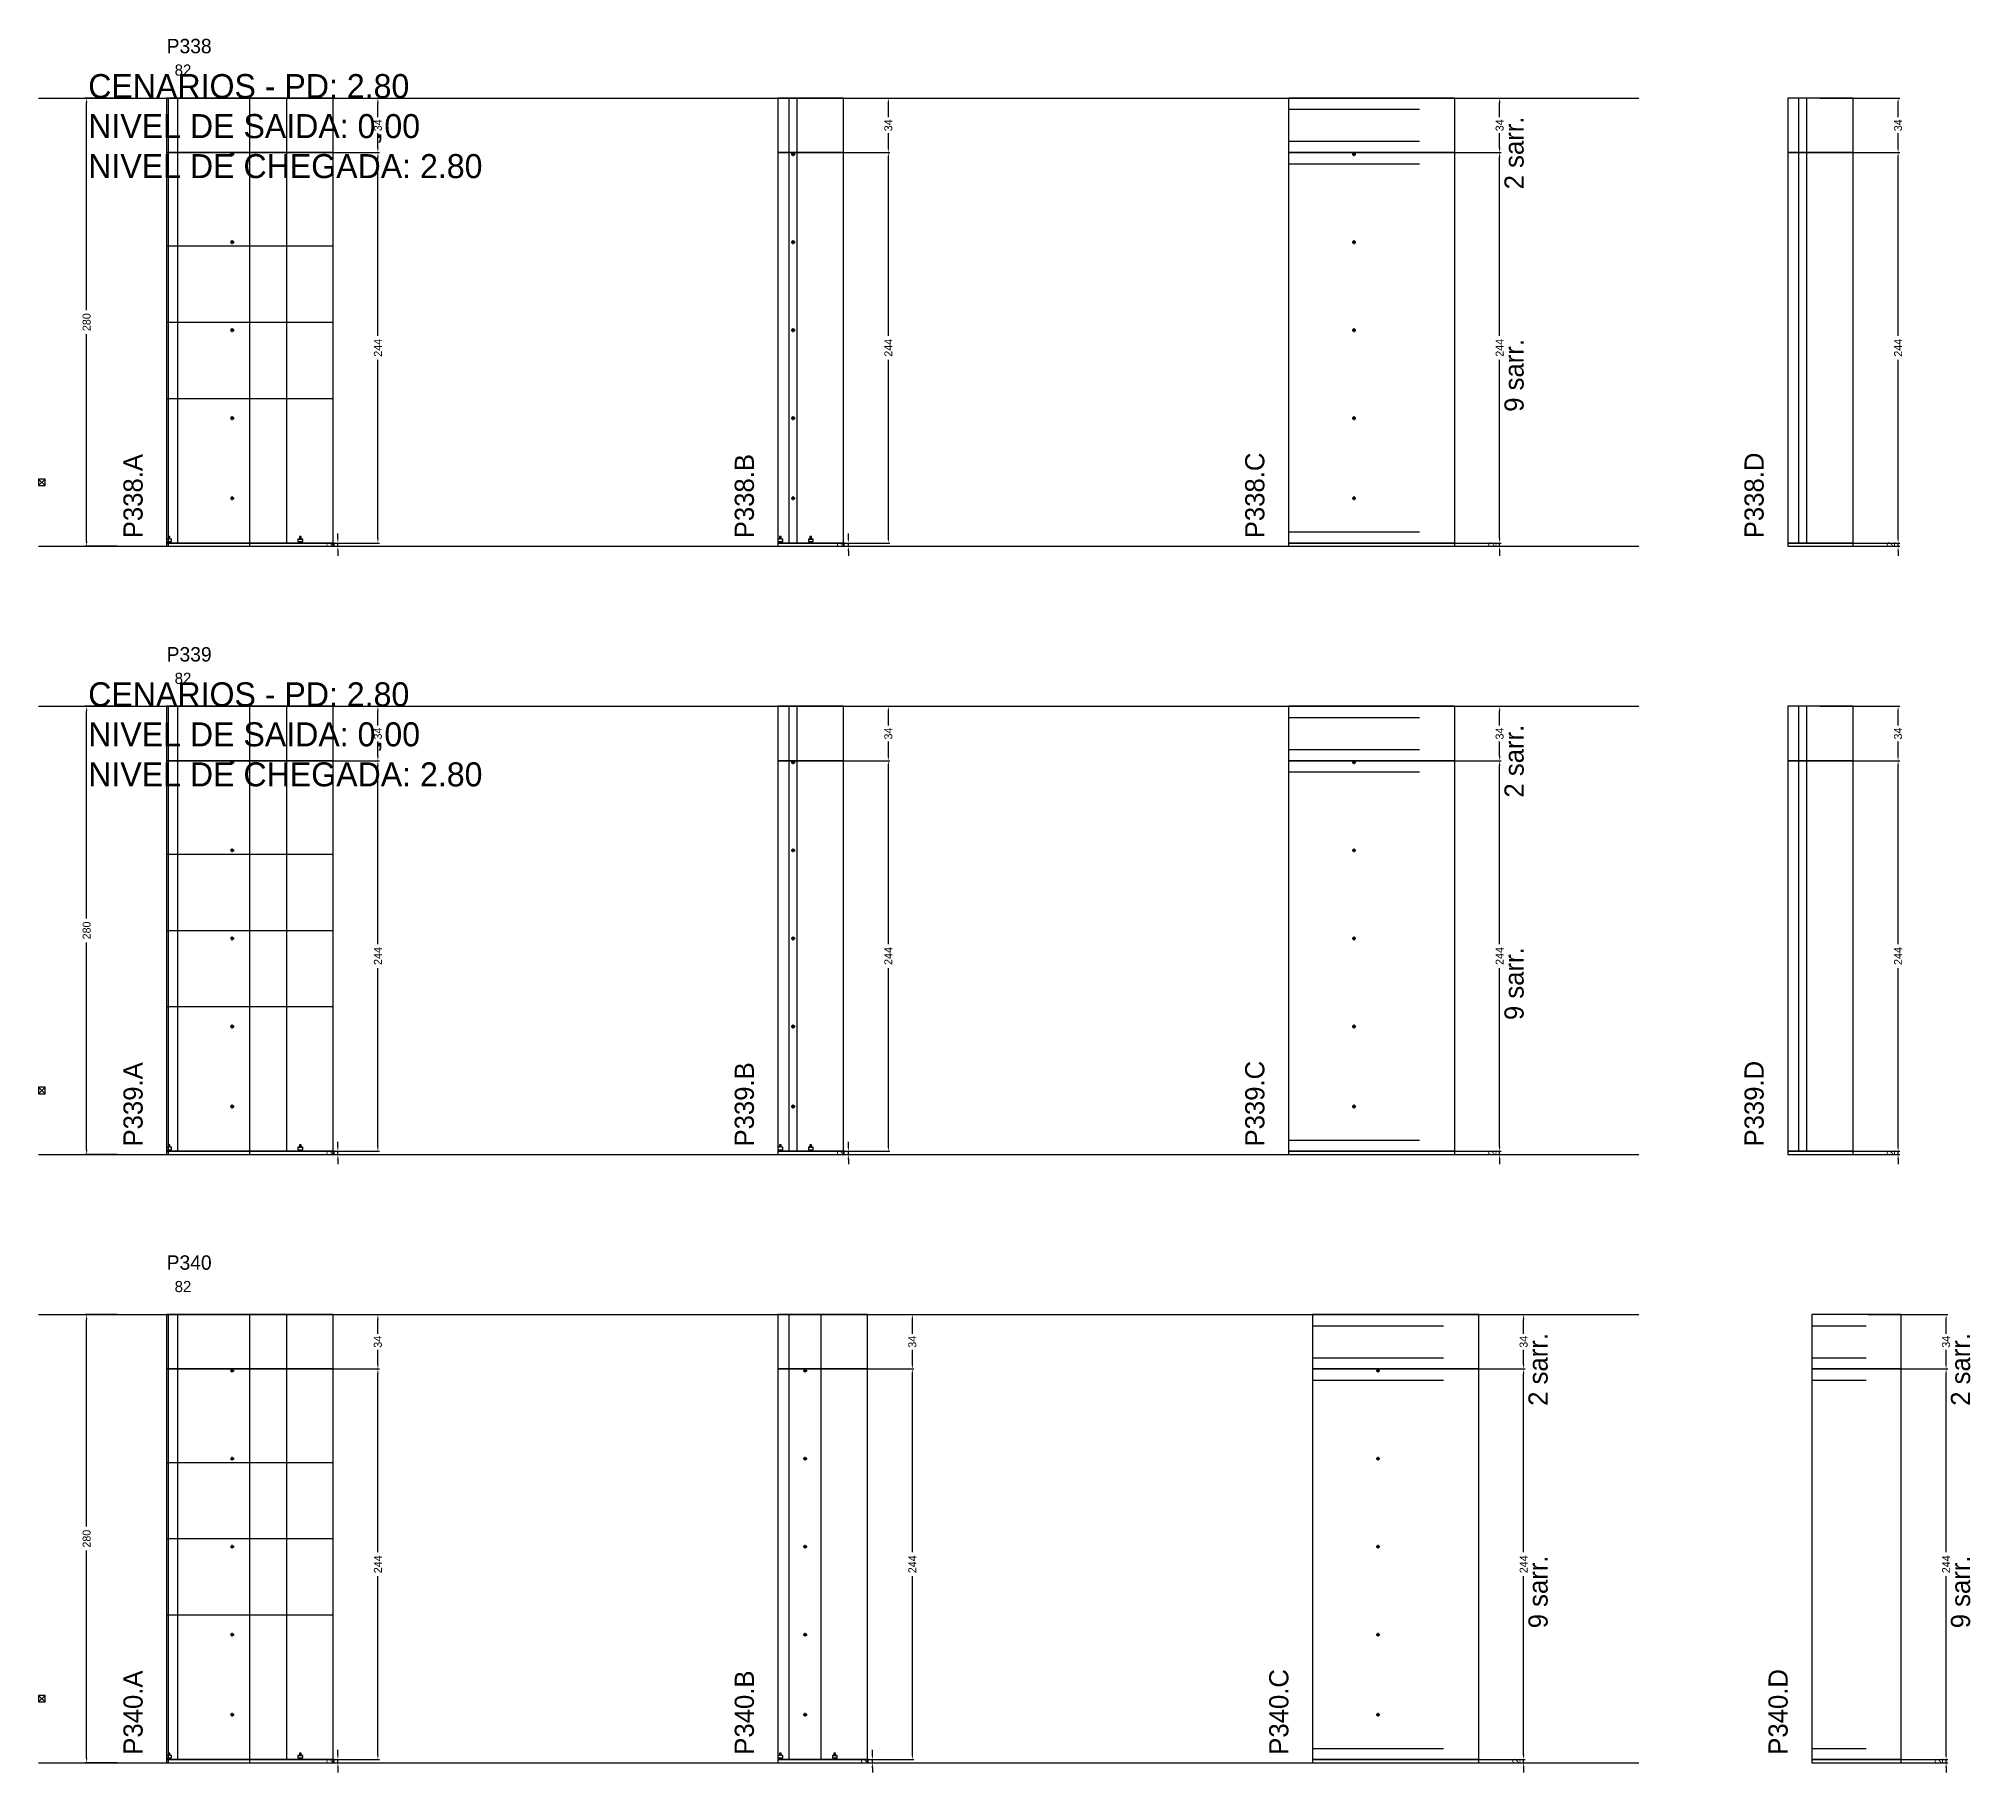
# Model space of a CAD drawing. Header units: centimetres. Extents: x -12000 to 4089, y -6086 to 2114.
# Drawn here: x -7000 to -5793, y -6086 to -5003 of the extents above; entities that cross this region are included whole.
import ezdxf

# ---------------------------------------------------------------- set-up
doc = ezdxf.new("R2010")
doc.units = ezdxf.units.CM
doc.linetypes.add('DASHED', pattern=[2, -2])
for name, color, linetype in [('CHAPA', 140, 'Continuous'), ('COTA', 241, 'Continuous'), ('COTAS FURACAO', 16, 'Continuous'), ('Madeira', 30, 'Continuous'), ('MEIO_PONT', 160, 'Continuous'), ('NOMENCLATURA', 7, 'Continuous'), ('Nível', 160, 'Continuous'), ('Painéis', 200, 'Continuous'), ('Perfil Metálico', 150, 'Continuous'), ('SARR_2.2x7', 40, 'Continuous'), ('texto', 7, 'Continuous'), ('TEXTO_GERAL', 7, 'Continuous')]:
    doc.layers.add(name, color=color, linetype=linetype)
doc.dimstyles.new('PAINEL-NOVA', dxfattribs={"dimtxt": 5, "dimasz": 3, "dimexe": 1, "dimexo": 1, "dimgap": 1, "dimtad": 1, "dimcen": 2.5, "dimazin": 3, "dimtfac": 1, "dimtmove": 0, "dimatfit": 3})

# ---------------------------------------------------------------- blocks, each defined once
blk = doc.blocks.new('_CLOSEDFILLED')
at = {"color": 0, "linetype": 'BYBLOCK'}
blk.add_solid([(-1, 0.16), (0, 0), (-1, -0.16)], dxfattribs=at)
blk = doc.blocks.new('*D339')
for p, q in [((-6951, -5040), (-6971, -5040)), ((-6970, -5172.5), (-6970, -5043)), ((-6970, -5317), (-6970, -5187.5)), ((-6951, -5320), (-6971, -5320))]:
    blk.add_line(p, q)
at = {"layer": 'Defpoints'}
for p in [(-6950, -5040), (-6970, -5320), (-6950, -5320)]:
    blk.add_point(p, dxfattribs=at)
at = {"layer": 'COTA', "xscale": 3, "yscale": 3}
for p, rotation in [((-6970, -5040), 90), ((-6970, -5320), 270)]:
    blk.add_blockref('_CLOSEDFILLED', p, dxfattribs=dict(at, rotation=rotation))
at = {"layer": 'COTA', "insert": (-6970, -5180), "char_height": 5, "attachment_point": 5, "rotation": 90}
blk.add_mtext('280', dxfattribs=at)
blk = doc.blocks.new('MULDURA')
at = {"layer": 'Paineis'}
for p, q in [((0, 0), (4, 4)), ((4, 0), (0, 4))]:
    blk.add_line(p, q, dxfattribs=at)
blk.add_lwpolyline([(0, 0), (4, 0), (4, 4), (0, 4)], close=True, dxfattribs=at)
blk = doc.blocks.new('*D341')
for p, q in [((-6837, -5074), (-6787, -5074)), ((-6788, -5188.5), (-6788, -5077)), ((-6788, -5315), (-6788, -5203.5)), ((-6837, -5318), (-6787, -5318))]:
    blk.add_line(p, q)
at = {"layer": 'Defpoints'}
for p in [(-6838, -5074), (-6838, -5318), (-6788, -5318)]:
    blk.add_point(p, dxfattribs=at)
at = {"layer": 'COTA', "xscale": 3, "yscale": 3}
for p, rotation in [((-6788, -5074), 90), ((-6788, -5318), 270)]:
    blk.add_blockref('_CLOSEDFILLED', p, dxfattribs=dict(at, rotation=rotation))
at = {"layer": 'COTA', "insert": (-6788, -5196), "char_height": 5, "attachment_point": 5, "rotation": 90}
blk.add_mtext('244', dxfattribs=at)
blk = doc.blocks.new('*D342')
for p, q in [((-6837, -5040), (-6787, -5040)), ((-6788, -5052), (-6788, -5043)), ((-6788, -5071), (-6788, -5062)), ((-6837, -5074), (-6787, -5074))]:
    blk.add_line(p, q)
at = {"layer": 'Defpoints'}
for p in [(-6838, -5040), (-6838, -5074), (-6788, -5074)]:
    blk.add_point(p, dxfattribs=at)
at = {"layer": 'COTA', "xscale": 3, "yscale": 3}
for p, rotation in [((-6788, -5040), 90), ((-6788, -5074), 270)]:
    blk.add_blockref('_CLOSEDFILLED', p, dxfattribs=dict(at, rotation=rotation))
at = {"layer": 'COTA', "insert": (-6788, -5057), "char_height": 5, "attachment_point": 5, "rotation": 90}
blk.add_mtext('34', dxfattribs=at)
blk = doc.blocks.new('SLIPTEE')
at = {"layer": 'Paineis'}
blk.add_lwpolyline([(0, 0), (3, 0), (3, 1.5), (2, 1.5), (2, 3), (1, 3), (1, 1.5), (0, 1.5)], close=True, dxfattribs=at)
blk = doc.blocks.new('SLIPTDD')
at = {"layer": 'Paineis'}
blk.add_line((0, 1.5), (3, 1.5), dxfattribs=at)
blk.add_lwpolyline([(0, 0), (3, 0), (3, 1.5), (2, 1.5), (2, 3), (1, 3), (1, 1.5), (0, 1.5)], close=True, dxfattribs=at)
blk = doc.blocks.new('furacao')
at = {"layer": 'COTAS FURACAO'}
for p, q in [((-1.2, 0), (1.2, 0)), ((0, -1.2), (0, 1.2))]:
    blk.add_line(p, q, dxfattribs=at)
blk.add_circle((0, 0), 0.8, dxfattribs=at)
blk = doc.blocks.new('*D344')
for p, q in [((-6518, -5074), (-6468, -5074)), ((-6469, -5188.5), (-6469, -5077)), ((-6469, -5315), (-6469, -5203.5)), ((-6518, -5318), (-6468, -5318))]:
    blk.add_line(p, q)
at = {"layer": 'Defpoints'}
for p in [(-6519, -5074), (-6519, -5318), (-6469, -5318)]:
    blk.add_point(p, dxfattribs=at)
at = {"layer": 'COTA', "xscale": 3, "yscale": 3}
for p, rotation in [((-6469, -5074), 90), ((-6469, -5318), 270)]:
    blk.add_blockref('_CLOSEDFILLED', p, dxfattribs=dict(at, rotation=rotation))
at = {"layer": 'COTA', "insert": (-6469, -5196), "char_height": 5, "attachment_point": 5, "rotation": 90}
blk.add_mtext('244', dxfattribs=at)
blk = doc.blocks.new('*D345')
for p, q in [((-6518, -5040), (-6468, -5040)), ((-6469, -5052), (-6469, -5043)), ((-6469, -5071), (-6469, -5062)), ((-6518, -5074), (-6468, -5074))]:
    blk.add_line(p, q)
at = {"layer": 'Defpoints'}
for p in [(-6519, -5040), (-6519, -5074), (-6469, -5074)]:
    blk.add_point(p, dxfattribs=at)
at = {"layer": 'COTA', "xscale": 3, "yscale": 3}
for p, rotation in [((-6469, -5040), 90), ((-6469, -5074), 270)]:
    blk.add_blockref('_CLOSEDFILLED', p, dxfattribs=dict(at, rotation=rotation))
at = {"layer": 'COTA', "insert": (-6469, -5057), "char_height": 5, "attachment_point": 5, "rotation": 90}
blk.add_mtext('34', dxfattribs=at)
blk = doc.blocks.new('*D347')
for p, q in [((-6136, -5074), (-6086, -5074)), ((-6087, -5188.5), (-6087, -5077)), ((-6087, -5315), (-6087, -5203.5)), ((-6136, -5318), (-6086, -5318))]:
    blk.add_line(p, q)
at = {"layer": 'Defpoints'}
for p in [(-6137, -5074), (-6137, -5318), (-6087, -5318)]:
    blk.add_point(p, dxfattribs=at)
at = {"layer": 'COTA', "xscale": 3, "yscale": 3}
for p, rotation in [((-6087, -5074), 90), ((-6087, -5318), 270)]:
    blk.add_blockref('_CLOSEDFILLED', p, dxfattribs=dict(at, rotation=rotation))
at = {"layer": 'COTA', "insert": (-6087, -5196), "char_height": 5, "attachment_point": 5, "rotation": 90}
blk.add_mtext('244', dxfattribs=at)
blk = doc.blocks.new('*D348')
for p, q in [((-6136, -5040), (-6086, -5040)), ((-6087, -5052), (-6087, -5043)), ((-6087, -5071), (-6087, -5062)), ((-6136, -5074), (-6086, -5074))]:
    blk.add_line(p, q)
at = {"layer": 'Defpoints'}
for p in [(-6137, -5040), (-6137, -5074), (-6087, -5074)]:
    blk.add_point(p, dxfattribs=at)
at = {"layer": 'COTA', "xscale": 3, "yscale": 3}
for p, rotation in [((-6087, -5040), 90), ((-6087, -5074), 270)]:
    blk.add_blockref('_CLOSEDFILLED', p, dxfattribs=dict(at, rotation=rotation))
at = {"layer": 'COTA', "insert": (-6087, -5057), "char_height": 5, "attachment_point": 5, "rotation": 90}
blk.add_mtext('34', dxfattribs=at)
blk = doc.blocks.new('*D350')
for p, q in [((-5887, -5074), (-5837, -5074)), ((-5838, -5188.5), (-5838, -5077)), ((-5838, -5315), (-5838, -5203.5)), ((-5887, -5318), (-5837, -5318))]:
    blk.add_line(p, q)
at = {"layer": 'Defpoints'}
for p in [(-5888, -5074), (-5888, -5318), (-5838, -5318)]:
    blk.add_point(p, dxfattribs=at)
at = {"layer": 'COTA', "xscale": 3, "yscale": 3}
for p, rotation in [((-5838, -5074), 90), ((-5838, -5318), 270)]:
    blk.add_blockref('_CLOSEDFILLED', p, dxfattribs=dict(at, rotation=rotation))
at = {"layer": 'COTA', "insert": (-5838, -5196), "char_height": 5, "attachment_point": 5, "rotation": 90}
blk.add_mtext('244', dxfattribs=at)
blk = doc.blocks.new('*D351')
for p, q in [((-5887, -5040), (-5837, -5040)), ((-5838, -5052), (-5838, -5043)), ((-5838, -5071), (-5838, -5062)), ((-5887, -5074), (-5837, -5074))]:
    blk.add_line(p, q)
at = {"layer": 'Defpoints'}
for p in [(-5888, -5040), (-5888, -5074), (-5838, -5074)]:
    blk.add_point(p, dxfattribs=at)
at = {"layer": 'COTA', "xscale": 3, "yscale": 3}
for p, rotation in [((-5838, -5040), 90), ((-5838, -5074), 270)]:
    blk.add_blockref('_CLOSEDFILLED', p, dxfattribs=dict(at, rotation=rotation))
at = {"layer": 'COTA', "insert": (-5838, -5057), "char_height": 5, "attachment_point": 5, "rotation": 90}
blk.add_mtext('34', dxfattribs=at)
blk = doc.blocks.new('*D365')
for p, q in [((-6951, -5420), (-6971, -5420)), ((-6970, -5552.5), (-6970, -5423)), ((-6970, -5697), (-6970, -5567.5)), ((-6951, -5700), (-6971, -5700))]:
    blk.add_line(p, q)
at = {"layer": 'Defpoints'}
for p in [(-6950, -5420), (-6970, -5700), (-6950, -5700)]:
    blk.add_point(p, dxfattribs=at)
at = {"layer": 'COTA', "xscale": 3, "yscale": 3}
for p, rotation in [((-6970, -5420), 90), ((-6970, -5700), 270)]:
    blk.add_blockref('_CLOSEDFILLED', p, dxfattribs=dict(at, rotation=rotation))
at = {"layer": 'COTA', "insert": (-6970, -5560), "char_height": 5, "attachment_point": 5, "rotation": 90}
blk.add_mtext('280', dxfattribs=at)
blk = doc.blocks.new('*D367')
for p, q in [((-6837, -5454), (-6787, -5454)), ((-6788, -5568.5), (-6788, -5457)), ((-6788, -5695), (-6788, -5583.5)), ((-6837, -5698), (-6787, -5698))]:
    blk.add_line(p, q)
at = {"layer": 'Defpoints'}
for p in [(-6838, -5454), (-6838, -5698), (-6788, -5698)]:
    blk.add_point(p, dxfattribs=at)
at = {"layer": 'COTA', "xscale": 3, "yscale": 3}
for p, rotation in [((-6788, -5454), 90), ((-6788, -5698), 270)]:
    blk.add_blockref('_CLOSEDFILLED', p, dxfattribs=dict(at, rotation=rotation))
at = {"layer": 'COTA', "insert": (-6788, -5576), "char_height": 5, "attachment_point": 5, "rotation": 90}
blk.add_mtext('244', dxfattribs=at)
blk = doc.blocks.new('*D368')
for p, q in [((-6837, -5420), (-6787, -5420)), ((-6788, -5432), (-6788, -5423)), ((-6788, -5451), (-6788, -5442)), ((-6837, -5454), (-6787, -5454))]:
    blk.add_line(p, q)
at = {"layer": 'Defpoints'}
for p in [(-6838, -5420), (-6838, -5454), (-6788, -5454)]:
    blk.add_point(p, dxfattribs=at)
at = {"layer": 'COTA', "xscale": 3, "yscale": 3}
for p, rotation in [((-6788, -5420), 90), ((-6788, -5454), 270)]:
    blk.add_blockref('_CLOSEDFILLED', p, dxfattribs=dict(at, rotation=rotation))
at = {"layer": 'COTA', "insert": (-6788, -5437), "char_height": 5, "attachment_point": 5, "rotation": 90}
blk.add_mtext('34', dxfattribs=at)
blk = doc.blocks.new('*D370')
for p, q in [((-6518, -5454), (-6468, -5454)), ((-6469, -5568.5), (-6469, -5457)), ((-6469, -5695), (-6469, -5583.5)), ((-6518, -5698), (-6468, -5698))]:
    blk.add_line(p, q)
at = {"layer": 'Defpoints'}
for p in [(-6519, -5454), (-6519, -5698), (-6469, -5698)]:
    blk.add_point(p, dxfattribs=at)
at = {"layer": 'COTA', "xscale": 3, "yscale": 3}
for p, rotation in [((-6469, -5454), 90), ((-6469, -5698), 270)]:
    blk.add_blockref('_CLOSEDFILLED', p, dxfattribs=dict(at, rotation=rotation))
at = {"layer": 'COTA', "insert": (-6469, -5576), "char_height": 5, "attachment_point": 5, "rotation": 90}
blk.add_mtext('244', dxfattribs=at)
blk = doc.blocks.new('*D371')
for p, q in [((-6518, -5420), (-6468, -5420)), ((-6469, -5432), (-6469, -5423)), ((-6469, -5451), (-6469, -5442)), ((-6518, -5454), (-6468, -5454))]:
    blk.add_line(p, q)
at = {"layer": 'Defpoints'}
for p in [(-6519, -5420), (-6519, -5454), (-6469, -5454)]:
    blk.add_point(p, dxfattribs=at)
at = {"layer": 'COTA', "xscale": 3, "yscale": 3}
for p, rotation in [((-6469, -5420), 90), ((-6469, -5454), 270)]:
    blk.add_blockref('_CLOSEDFILLED', p, dxfattribs=dict(at, rotation=rotation))
at = {"layer": 'COTA', "insert": (-6469, -5437), "char_height": 5, "attachment_point": 5, "rotation": 90}
blk.add_mtext('34', dxfattribs=at)
blk = doc.blocks.new('*D373')
for p, q in [((-6136, -5454), (-6086, -5454)), ((-6087, -5568.5), (-6087, -5457)), ((-6087, -5695), (-6087, -5583.5)), ((-6136, -5698), (-6086, -5698))]:
    blk.add_line(p, q)
at = {"layer": 'Defpoints'}
for p in [(-6137, -5454), (-6137, -5698), (-6087, -5698)]:
    blk.add_point(p, dxfattribs=at)
at = {"layer": 'COTA', "xscale": 3, "yscale": 3}
for p, rotation in [((-6087, -5454), 90), ((-6087, -5698), 270)]:
    blk.add_blockref('_CLOSEDFILLED', p, dxfattribs=dict(at, rotation=rotation))
at = {"layer": 'COTA', "insert": (-6087, -5576), "char_height": 5, "attachment_point": 5, "rotation": 90}
blk.add_mtext('244', dxfattribs=at)
blk = doc.blocks.new('*D374')
for p, q in [((-6136, -5420), (-6086, -5420)), ((-6087, -5432), (-6087, -5423)), ((-6087, -5451), (-6087, -5442)), ((-6136, -5454), (-6086, -5454))]:
    blk.add_line(p, q)
at = {"layer": 'Defpoints'}
for p in [(-6137, -5420), (-6137, -5454), (-6087, -5454)]:
    blk.add_point(p, dxfattribs=at)
at = {"layer": 'COTA', "xscale": 3, "yscale": 3}
for p, rotation in [((-6087, -5420), 90), ((-6087, -5454), 270)]:
    blk.add_blockref('_CLOSEDFILLED', p, dxfattribs=dict(at, rotation=rotation))
at = {"layer": 'COTA', "insert": (-6087, -5437), "char_height": 5, "attachment_point": 5, "rotation": 90}
blk.add_mtext('34', dxfattribs=at)
blk = doc.blocks.new('*D376')
for p, q in [((-5887, -5454), (-5837, -5454)), ((-5838, -5568.5), (-5838, -5457)), ((-5838, -5695), (-5838, -5583.5)), ((-5887, -5698), (-5837, -5698))]:
    blk.add_line(p, q)
at = {"layer": 'Defpoints'}
for p in [(-5888, -5454), (-5888, -5698), (-5838, -5698)]:
    blk.add_point(p, dxfattribs=at)
at = {"layer": 'COTA', "xscale": 3, "yscale": 3}
for p, rotation in [((-5838, -5454), 90), ((-5838, -5698), 270)]:
    blk.add_blockref('_CLOSEDFILLED', p, dxfattribs=dict(at, rotation=rotation))
at = {"layer": 'COTA', "insert": (-5838, -5576), "char_height": 5, "attachment_point": 5, "rotation": 90}
blk.add_mtext('244', dxfattribs=at)
blk = doc.blocks.new('*D377')
for p, q in [((-5887, -5420), (-5837, -5420)), ((-5838, -5432), (-5838, -5423)), ((-5838, -5451), (-5838, -5442)), ((-5887, -5454), (-5837, -5454))]:
    blk.add_line(p, q)
at = {"layer": 'Defpoints'}
for p in [(-5888, -5420), (-5888, -5454), (-5838, -5454)]:
    blk.add_point(p, dxfattribs=at)
at = {"layer": 'COTA', "xscale": 3, "yscale": 3}
for p, rotation in [((-5838, -5420), 90), ((-5838, -5454), 270)]:
    blk.add_blockref('_CLOSEDFILLED', p, dxfattribs=dict(at, rotation=rotation))
at = {"layer": 'COTA', "insert": (-5838, -5437), "char_height": 5, "attachment_point": 5, "rotation": 90}
blk.add_mtext('34', dxfattribs=at)
blk = doc.blocks.new('*D391')
for p, q in [((-6951, -5800), (-6971, -5800)), ((-6970, -5932.5), (-6970, -5803)), ((-6970, -6077), (-6970, -5947.5)), ((-6951, -6080), (-6971, -6080))]:
    blk.add_line(p, q)
at = {"layer": 'Defpoints'}
for p in [(-6950, -5800), (-6970, -6080), (-6950, -6080)]:
    blk.add_point(p, dxfattribs=at)
at = {"layer": 'COTA', "xscale": 3, "yscale": 3}
for p, rotation in [((-6970, -5800), 90), ((-6970, -6080), 270)]:
    blk.add_blockref('_CLOSEDFILLED', p, dxfattribs=dict(at, rotation=rotation))
at = {"layer": 'COTA', "insert": (-6970, -5940), "char_height": 5, "attachment_point": 5, "rotation": 90}
blk.add_mtext('280', dxfattribs=at)
blk = doc.blocks.new('*D393')
for p, q in [((-6837, -5834), (-6787, -5834)), ((-6788, -5948.5), (-6788, -5837)), ((-6788, -6075), (-6788, -5963.5)), ((-6837, -6078), (-6787, -6078))]:
    blk.add_line(p, q)
at = {"layer": 'Defpoints'}
for p in [(-6838, -5834), (-6838, -6078), (-6788, -6078)]:
    blk.add_point(p, dxfattribs=at)
at = {"layer": 'COTA', "xscale": 3, "yscale": 3}
for p, rotation in [((-6788, -5834), 90), ((-6788, -6078), 270)]:
    blk.add_blockref('_CLOSEDFILLED', p, dxfattribs=dict(at, rotation=rotation))
at = {"layer": 'COTA', "insert": (-6788, -5956), "char_height": 5, "attachment_point": 5, "rotation": 90}
blk.add_mtext('244', dxfattribs=at)
blk = doc.blocks.new('*D394')
for p, q in [((-6837, -5800), (-6787, -5800)), ((-6788, -5812), (-6788, -5803)), ((-6788, -5831), (-6788, -5822)), ((-6837, -5834), (-6787, -5834))]:
    blk.add_line(p, q)
at = {"layer": 'Defpoints'}
for p in [(-6838, -5800), (-6838, -5834), (-6788, -5834)]:
    blk.add_point(p, dxfattribs=at)
at = {"layer": 'COTA', "xscale": 3, "yscale": 3}
for p, rotation in [((-6788, -5800), 90), ((-6788, -5834), 270)]:
    blk.add_blockref('_CLOSEDFILLED', p, dxfattribs=dict(at, rotation=rotation))
at = {"layer": 'COTA', "insert": (-6788, -5817), "char_height": 5, "attachment_point": 5, "rotation": 90}
blk.add_mtext('34', dxfattribs=at)
blk = doc.blocks.new('*D396')
for p, q in [((-6503, -5834), (-6453, -5834)), ((-6454, -5948.5), (-6454, -5837)), ((-6454, -6075), (-6454, -5963.5)), ((-6503, -6078), (-6453, -6078))]:
    blk.add_line(p, q)
at = {"layer": 'Defpoints'}
for p in [(-6504, -5834), (-6504, -6078), (-6454, -6078)]:
    blk.add_point(p, dxfattribs=at)
at = {"layer": 'COTA', "xscale": 3, "yscale": 3}
for p, rotation in [((-6454, -5834), 90), ((-6454, -6078), 270)]:
    blk.add_blockref('_CLOSEDFILLED', p, dxfattribs=dict(at, rotation=rotation))
at = {"layer": 'COTA', "insert": (-6454, -5956), "char_height": 5, "attachment_point": 5, "rotation": 90}
blk.add_mtext('244', dxfattribs=at)
blk = doc.blocks.new('*D397')
for p, q in [((-6503, -5800), (-6453, -5800)), ((-6454, -5812), (-6454, -5803)), ((-6454, -5831), (-6454, -5822)), ((-6503, -5834), (-6453, -5834))]:
    blk.add_line(p, q)
at = {"layer": 'Defpoints'}
for p in [(-6504, -5800), (-6504, -5834), (-6454, -5834)]:
    blk.add_point(p, dxfattribs=at)
at = {"layer": 'COTA', "xscale": 3, "yscale": 3}
for p, rotation in [((-6454, -5800), 90), ((-6454, -5834), 270)]:
    blk.add_blockref('_CLOSEDFILLED', p, dxfattribs=dict(at, rotation=rotation))
at = {"layer": 'COTA', "insert": (-6454, -5817), "char_height": 5, "attachment_point": 5, "rotation": 90}
blk.add_mtext('34', dxfattribs=at)
blk = doc.blocks.new('*D399')
for p, q in [((-6121, -5834), (-6071, -5834)), ((-6072, -5948.5), (-6072, -5837)), ((-6072, -6075), (-6072, -5963.5)), ((-6121, -6078), (-6071, -6078))]:
    blk.add_line(p, q)
at = {"layer": 'Defpoints'}
for p in [(-6122, -5834), (-6122, -6078), (-6072, -6078)]:
    blk.add_point(p, dxfattribs=at)
at = {"layer": 'COTA', "xscale": 3, "yscale": 3}
for p, rotation in [((-6072, -5834), 90), ((-6072, -6078), 270)]:
    blk.add_blockref('_CLOSEDFILLED', p, dxfattribs=dict(at, rotation=rotation))
at = {"layer": 'COTA', "insert": (-6072, -5956), "char_height": 5, "attachment_point": 5, "rotation": 90}
blk.add_mtext('244', dxfattribs=at)
blk = doc.blocks.new('*D400')
for p, q in [((-6121, -5800), (-6071, -5800)), ((-6072, -5812), (-6072, -5803)), ((-6072, -5831), (-6072, -5822)), ((-6121, -5834), (-6071, -5834))]:
    blk.add_line(p, q)
at = {"layer": 'Defpoints'}
for p in [(-6122, -5800), (-6122, -5834), (-6072, -5834)]:
    blk.add_point(p, dxfattribs=at)
at = {"layer": 'COTA', "xscale": 3, "yscale": 3}
for p, rotation in [((-6072, -5800), 90), ((-6072, -5834), 270)]:
    blk.add_blockref('_CLOSEDFILLED', p, dxfattribs=dict(at, rotation=rotation))
at = {"layer": 'COTA', "insert": (-6072, -5817), "char_height": 5, "attachment_point": 5, "rotation": 90}
blk.add_mtext('34', dxfattribs=at)
blk = doc.blocks.new('*D402')
for p, q in [((-5857, -5834), (-5807, -5834)), ((-5808, -5948.5), (-5808, -5837)), ((-5808, -6075), (-5808, -5963.5)), ((-5857, -6078), (-5807, -6078))]:
    blk.add_line(p, q)
at = {"layer": 'Defpoints'}
for p in [(-5858, -5834), (-5858, -6078), (-5808, -6078)]:
    blk.add_point(p, dxfattribs=at)
at = {"layer": 'COTA', "xscale": 3, "yscale": 3}
for p, rotation in [((-5808, -5834), 90), ((-5808, -6078), 270)]:
    blk.add_blockref('_CLOSEDFILLED', p, dxfattribs=dict(at, rotation=rotation))
at = {"layer": 'COTA', "insert": (-5808, -5956), "char_height": 5, "attachment_point": 5, "rotation": 90}
blk.add_mtext('244', dxfattribs=at)
blk = doc.blocks.new('*D403')
for p, q in [((-5857, -5800), (-5807, -5800)), ((-5808, -5812), (-5808, -5803)), ((-5808, -5831), (-5808, -5822)), ((-5857, -5834), (-5807, -5834))]:
    blk.add_line(p, q)
at = {"layer": 'Defpoints'}
for p in [(-5858, -5800), (-5858, -5834), (-5808, -5834)]:
    blk.add_point(p, dxfattribs=at)
at = {"layer": 'COTA', "xscale": 3, "yscale": 3}
for p, rotation in [((-5808, -5800), 90), ((-5808, -5834), 270)]:
    blk.add_blockref('_CLOSEDFILLED', p, dxfattribs=dict(at, rotation=rotation))
at = {"layer": 'COTA', "insert": (-5808, -5817), "char_height": 5, "attachment_point": 5, "rotation": 90}
blk.add_mtext('34', dxfattribs=at)

msp = doc.modelspace()

# ---------------------------------------------------------------- linework, layer by layer
at = {"layer": 'CHAPA'}
for points in [[(-6920, -5320), (-6918.8, -5320), (-6918.8, -5040), (-6920, -5040)], [(-6920, -5700), (-6918.8, -5700), (-6918.8, -5420), (-6920, -5420)], [(-6920, -6080), (-6918.8, -6080), (-6918.8, -5800), (-6920, -5800)]]:
    msp.add_lwpolyline(points, close=True, dxfattribs=at)
at = {"layer": 'Madeira'}
for points in [[(-6920, -5132.4), (-6816, -5132.4)], [(-6920, -5227.6), (-6816, -5227.6)], [(-6920, -5512.4), (-6816, -5512.4)], [(-6920, -5607.6), (-6816, -5607.6)], [(-6920, -5892.4), (-6816, -5892.4)], [(-6920, -5987.6), (-6816, -5987.6)]]:
    msp.add_lwpolyline(points, dxfattribs=at)
at = {"layer": 'MEIO_PONT'}
for points in [[(-6920, -5180), (-6816, -5180)], [(-6920, -5560), (-6816, -5560)], [(-6920, -5940), (-6816, -5940)]]:
    msp.add_lwpolyline(points, dxfattribs=at)
at = {"layer": 'Nível', "linetype": 'DASHED'}
for points in [[(-7000, -5040), (-6000, -5040)], [(-7000, -5320), (-6000, -5320)], [(-7000, -5420), (-6000, -5420)], [(-7000, -5700), (-6000, -5700)], [(-7000, -5800), (-6000, -5800)], [(-7000, -6080), (-6000, -6080)]]:
    msp.add_lwpolyline(points, dxfattribs=at)
at = {"layer": 'Painéis'}
for points in [[(-6920, -5074), (-6816, -5074), (-6816, -5040), (-6920, -5040)], [(-6920, -5320), (-6816, -5320), (-6816, -5040), (-6920, -5040)], [(-6538, -5074), (-6497, -5074), (-6497, -5040), (-6538, -5040)], [(-6219, -5074), (-6115, -5074), (-6115, -5040), (-6219, -5040)], [(-5907, -5074), (-5866, -5074), (-5866, -5040), (-5907, -5040)], [(-6920, -5318), (-6816, -5318), (-6816, -5074), (-6920, -5074)], [(-6538, -5318), (-6497, -5318), (-6497, -5074), (-6538, -5074)], [(-6219, -5318), (-6115, -5318), (-6115, -5074), (-6219, -5074)], [(-5907, -5318), (-5866, -5318), (-5866, -5074), (-5907, -5074)], [(-6920, -5320), (-6816, -5320), (-6816, -5318), (-6920, -5318)], [(-6538, -5320), (-6497, -5320), (-6497, -5318), (-6538, -5318)], [(-6219, -5320), (-6115, -5320), (-6115, -5318), (-6219, -5318)], [(-5907, -5320), (-5866, -5320), (-5866, -5318), (-5907, -5318)], [(-6920, -5454), (-6816, -5454), (-6816, -5420), (-6920, -5420)], [(-6920, -5700), (-6816, -5700), (-6816, -5420), (-6920, -5420)], [(-6538, -5454), (-6497, -5454), (-6497, -5420), (-6538, -5420)], [(-6219, -5454), (-6115, -5454), (-6115, -5420), (-6219, -5420)], [(-5907, -5454), (-5866, -5454), (-5866, -5420), (-5907, -5420)], [(-6920, -5698), (-6816, -5698), (-6816, -5454), (-6920, -5454)], [(-6538, -5698), (-6497, -5698), (-6497, -5454), (-6538, -5454)], [(-6219, -5698), (-6115, -5698), (-6115, -5454), (-6219, -5454)], [(-5907, -5698), (-5866, -5698), (-5866, -5454), (-5907, -5454)], [(-6920, -5700), (-6816, -5700), (-6816, -5698), (-6920, -5698)], [(-6538, -5700), (-6497, -5700), (-6497, -5698), (-6538, -5698)], [(-6219, -5700), (-6115, -5700), (-6115, -5698), (-6219, -5698)], [(-5907, -5700), (-5866, -5700), (-5866, -5698), (-5907, -5698)], [(-6920, -5834), (-6816, -5834), (-6816, -5800), (-6920, -5800)], [(-6920, -6080), (-6816, -6080), (-6816, -5800), (-6920, -5800)], [(-6538, -5834), (-6482, -5834), (-6482, -5800), (-6538, -5800)], [(-6204, -5834), (-6100, -5834), (-6100, -5800), (-6204, -5800)], [(-5892, -5834), (-5836, -5834), (-5836, -5800), (-5892, -5800)], [(-6920, -6078), (-6816, -6078), (-6816, -5834), (-6920, -5834)], [(-6538, -6078), (-6482, -6078), (-6482, -5834), (-6538, -5834)], [(-6204, -6078), (-6100, -6078), (-6100, -5834), (-6204, -5834)], [(-5892, -6078), (-5836, -6078), (-5836, -5834), (-5892, -5834)], [(-6920, -6080), (-6816, -6080), (-6816, -6078), (-6920, -6078)], [(-6538, -6080), (-6482, -6080), (-6482, -6078), (-6538, -6078)], [(-6204, -6080), (-6100, -6080), (-6100, -6078), (-6204, -6078)], [(-5892, -6080), (-5836, -6080), (-5836, -6078), (-5892, -6078)]]:
    msp.add_lwpolyline(points, close=True, dxfattribs=at)
at = {"layer": 'Perfil Metálico'}
for p, q in [((-6868, -5320), (-6868, -5040)), ((-6868, -5700), (-6868, -5420)), ((-6868, -6080), (-6868, -5800))]:
    msp.add_line(p, q, dxfattribs=at)
at = {"layer": 'SARR_2.2x7'}
for points in [[(-6913, -5074), (-6913, -5040)], [(-6845, -5074), (-6845, -5040)], [(-6531, -5074), (-6531, -5040)], [(-6526, -5074), (-6526, -5040)], [(-5900, -5074), (-5900, -5040)], [(-5895, -5074), (-5895, -5040)], [(-6219, -5047), (-6137, -5047)], [(-6219, -5067), (-6137, -5067)], [(-6219, -5081), (-6137, -5081)], [(-6219, -5311), (-6137, -5311)], [(-6913, -5454), (-6913, -5420)], [(-6845, -5454), (-6845, -5420)], [(-6531, -5454), (-6531, -5420)], [(-6526, -5454), (-6526, -5420)], [(-5900, -5454), (-5900, -5420)], [(-5895, -5454), (-5895, -5420)], [(-6219, -5427), (-6137, -5427)], [(-6219, -5447), (-6137, -5447)], [(-6219, -5461), (-6137, -5461)], [(-6219, -5691), (-6137, -5691)], [(-6913, -5834), (-6913, -5800)], [(-6845, -5834), (-6845, -5800)], [(-6531, -5834), (-6531, -5800)], [(-6511, -5834), (-6511, -5800)], [(-6204, -5807), (-6122, -5807)], [(-5892, -5807), (-5858, -5807)], [(-6204, -5827), (-6122, -5827)], [(-5892, -5827), (-5858, -5827)], [(-6204, -5841), (-6122, -5841)], [(-5892, -5841), (-5858, -5841)], [(-6204, -6071), (-6122, -6071)], [(-5892, -6071), (-5858, -6071)]]:
    msp.add_lwpolyline(points, dxfattribs=at)
at = {"layer": 'SARR_2.2x7', "linetype": 'DASHED'}
for points in [[(-6913, -5318), (-6913, -5074)], [(-6845, -5318), (-6845, -5074)], [(-6531, -5318), (-6531, -5074)], [(-6526, -5318), (-6526, -5074)], [(-5900, -5318), (-5900, -5074)], [(-5895, -5318), (-5895, -5074)], [(-6913, -5698), (-6913, -5454)], [(-6845, -5698), (-6845, -5454)], [(-6531, -5698), (-6531, -5454)], [(-6526, -5698), (-6526, -5454)], [(-5900, -5698), (-5900, -5454)], [(-5895, -5698), (-5895, -5454)], [(-6913, -6078), (-6913, -5834)], [(-6845, -6078), (-6845, -5834)], [(-6531, -6078), (-6531, -5834)], [(-6511, -6078), (-6511, -5834)]]:
    msp.add_lwpolyline(points, dxfattribs=at)

# ---------------------------------------------------------------- block references
at = {"layer": 'COTA'}
for name, p in [('furacao', (-6879, -5075)), ('furacao', (-6528.5, -5075)), ('furacao', (-6178, -5075)), ('furacao', (-6879, -5130)), ('furacao', (-6528.5, -5130)), ('furacao', (-6178, -5130)), ('furacao', (-6879, -5185)), ('furacao', (-6528.5, -5185)), ('furacao', (-6178, -5185)), ('furacao', (-6879, -5240)), ('furacao', (-6528.5, -5240)), ('furacao', (-6178, -5240)), ('MULDURA', (-7000, -5282)), ('furacao', (-6879, -5290)), ('furacao', (-6528.5, -5290)), ('furacao', (-6178, -5290)), ('SLIPTEE', (-6920, -5317)), ('SLIPTDD', (-6838, -5317)), ('SLIPTEE', (-6538, -5317)), ('SLIPTDD', (-6519, -5317)), ('furacao', (-6879, -5455)), ('furacao', (-6528.5, -5455)), ('furacao', (-6178, -5455)), ('furacao', (-6879, -5510)), ('furacao', (-6528.5, -5510)), ('furacao', (-6178, -5510)), ('furacao', (-6879, -5565)), ('furacao', (-6528.5, -5565)), ('furacao', (-6178, -5565)), ('furacao', (-6879, -5620)), ('furacao', (-6528.5, -5620)), ('furacao', (-6178, -5620)), ('MULDURA', (-7000, -5662)), ('furacao', (-6879, -5670)), ('furacao', (-6528.5, -5670)), ('furacao', (-6178, -5670)), ('SLIPTEE', (-6920, -5697)), ('SLIPTDD', (-6838, -5697)), ('SLIPTEE', (-6538, -5697)), ('SLIPTDD', (-6519, -5697)), ('furacao', (-6879, -5835)), ('furacao', (-6521, -5835)), ('furacao', (-6163, -5835)), ('furacao', (-6879, -5890)), ('furacao', (-6521, -5890)), ('furacao', (-6163, -5890)), ('furacao', (-6879, -5945)), ('furacao', (-6521, -5945)), ('furacao', (-6163, -5945)), ('furacao', (-6879, -6000)), ('furacao', (-6521, -6000)), ('furacao', (-6163, -6000)), ('MULDURA', (-7000, -6042)), ('furacao', (-6879, -6050)), ('furacao', (-6521, -6050)), ('furacao', (-6163, -6050)), ('SLIPTEE', (-6920, -6077)), ('SLIPTDD', (-6838, -6077)), ('SLIPTEE', (-6538, -6077)), ('SLIPTDD', (-6504, -6077))]:
    msp.add_blockref(name, p, dxfattribs=at)

# ---------------------------------------------------------------- texts
at = {"layer": 'NOMENCLATURA'}
for s, p in [('CENARIOS - PD: 2.80', (-6969, -5040)), ('NIVEL DE SAIDA: 0,00', (-6969, -5065)), ('NIVEL DE CHEGADA: 2.80', (-6969, -5090)), ('CENARIOS - PD: 2.80', (-6969, -5420)), ('NIVEL DE SAIDA: 0,00', (-6969, -5445)), ('NIVEL DE CHEGADA: 2.80', (-6969, -5470))]:
    msp.add_text(s, height=15, dxfattribs=at).set_placement(p)
for s, p in [('2 sarr.', (-6072, -5097)), ('9 sarr.', (-6072, -5236)), ('P338.A', (-6935, -5315)), ('P338.B', (-6553, -5315)), ('P338.C', (-6234, -5315)), ('P338.D', (-5922, -5315)), ('2 sarr.', (-6072, -5477)), ('9 sarr.', (-6072, -5616)), ('P339.A', (-6935, -5695)), ('P339.B', (-6553, -5695)), ('P339.C', (-6234, -5695)), ('P339.D', (-5922, -5695)), ('2 sarr.', (-6057, -5857)), ('2 sarr.', (-5793, -5857)), ('9 sarr.', (-6057, -5996)), ('9 sarr.', (-5793, -5996)), ('P340.A', (-6935, -6075)), ('P340.B', (-6553, -6075)), ('P340.C', (-6219, -6075)), ('P340.D', (-5907, -6075))]:
    msp.add_text(s, height=12, rotation=90, dxfattribs=at).set_placement(p)
at = {"layer": 'texto'}
for p in [(-6915, -5026), (-6915, -5406), (-6915, -5786)]:
    msp.add_text('82', height=7, dxfattribs=at).set_placement(p)
at = {"layer": 'TEXTO_GERAL'}
for s, p in [('P338', (-6920, -5012)), ('P339', (-6920, -5392)), ('P340', (-6920, -5772))]:
    msp.add_text(s, height=9, dxfattribs=at).set_placement(p)

# ---------------------------------------------------------------- dimensions: what is measured, and where the dimension line sits
at = {"layer": 'COTA'}
for base, p1, p2, picture, middle in [((-6970, -5320), (-6950, -5320), (-6950, -5040), '*D339', (-6970, -5180)), ((-6788, -5074), (-6838, -5074), (-6838, -5040), '*D342', (-6788, -5057)), ((-6469, -5074), (-6519, -5074), (-6519, -5040), '*D345', (-6469, -5057)), ((-6087, -5074), (-6137, -5074), (-6137, -5040), '*D348', (-6087, -5057)), ((-5838, -5074), (-5888, -5074), (-5888, -5040), '*D351', (-5838, -5057)), ((-6788, -5318), (-6838, -5318), (-6838, -5074), '*D341', (-6788, -5196)), ((-6469, -5318), (-6519, -5318), (-6519, -5074), '*D344', (-6469, -5196)), ((-6087, -5318), (-6137, -5318), (-6137, -5074), '*D347', (-6087, -5196)), ((-5838, -5318), (-5888, -5318), (-5888, -5074), '*D350', (-5838, -5196)), ((-6970, -5700), (-6950, -5700), (-6950, -5420), '*D365', (-6970, -5560)), ((-6788, -5454), (-6838, -5454), (-6838, -5420), '*D368', (-6788, -5437)), ((-6469, -5454), (-6519, -5454), (-6519, -5420), '*D371', (-6469, -5437)), ((-6087, -5454), (-6137, -5454), (-6137, -5420), '*D374', (-6087, -5437)), ((-5838, -5454), (-5888, -5454), (-5888, -5420), '*D377', (-5838, -5437)), ((-6788, -5698), (-6838, -5698), (-6838, -5454), '*D367', (-6788, -5576)), ((-6469, -5698), (-6519, -5698), (-6519, -5454), '*D370', (-6469, -5576)), ((-6087, -5698), (-6137, -5698), (-6137, -5454), '*D373', (-6087, -5576)), ((-5838, -5698), (-5888, -5698), (-5888, -5454), '*D376', (-5838, -5576)), ((-6970, -6080), (-6950, -6080), (-6950, -5800), '*D391', (-6970, -5940)), ((-6788, -5834), (-6838, -5834), (-6838, -5800), '*D394', (-6788, -5817)), ((-6454, -5834), (-6504, -5834), (-6504, -5800), '*D397', (-6454, -5817)), ((-6072, -5834), (-6122, -5834), (-6122, -5800), '*D400', (-6072, -5817)), ((-5808, -5834), (-5858, -5834), (-5858, -5800), '*D403', (-5808, -5817)), ((-6788, -6078), (-6838, -6078), (-6838, -5834), '*D393', (-6788, -5956)), ((-6454, -6078), (-6504, -6078), (-6504, -5834), '*D396', (-6454, -5956)), ((-6072, -6078), (-6122, -6078), (-6122, -5834), '*D399', (-6072, -5956)), ((-5808, -6078), (-5858, -6078), (-5858, -5834), '*D402', (-5808, -5956))]:
    dim = msp.add_linear_dim(base=base, p1=p1, p2=p2, angle=90, dimstyle='PAINEL-NOVA', dxfattribs=at)
    dim.commit()
    dim.dimension.update_dxf_attribs({"geometry": picture, "text_midpoint": middle})
for base, p1, p2 in [((-6813, -5320), (-6838, -5320), (-6838, -5318)), ((-6494, -5320), (-6519, -5320), (-6519, -5318)), ((-6087, -5320), (-6137, -5320), (-6137, -5318)), ((-5838, -5320), (-5888, -5320), (-5888, -5318)), ((-6813, -5700), (-6838, -5700), (-6838, -5698)), ((-6494, -5700), (-6519, -5700), (-6519, -5698)), ((-6087, -5700), (-6137, -5700), (-6137, -5698)), ((-5838, -5700), (-5888, -5700), (-5888, -5698)), ((-6813, -6080), (-6838, -6080), (-6838, -6078)), ((-6479, -6080), (-6504, -6080), (-6504, -6078)), ((-6072, -6080), (-6122, -6080), (-6122, -6078)), ((-5808, -6080), (-5858, -6080), (-5858, -6078))]:
    msp.add_linear_dim(base=base, p1=p1, p2=p2, angle=90, dimstyle='PAINEL-NOVA', dxfattribs=at).render()

doc.saveas('drawing.dxf')
